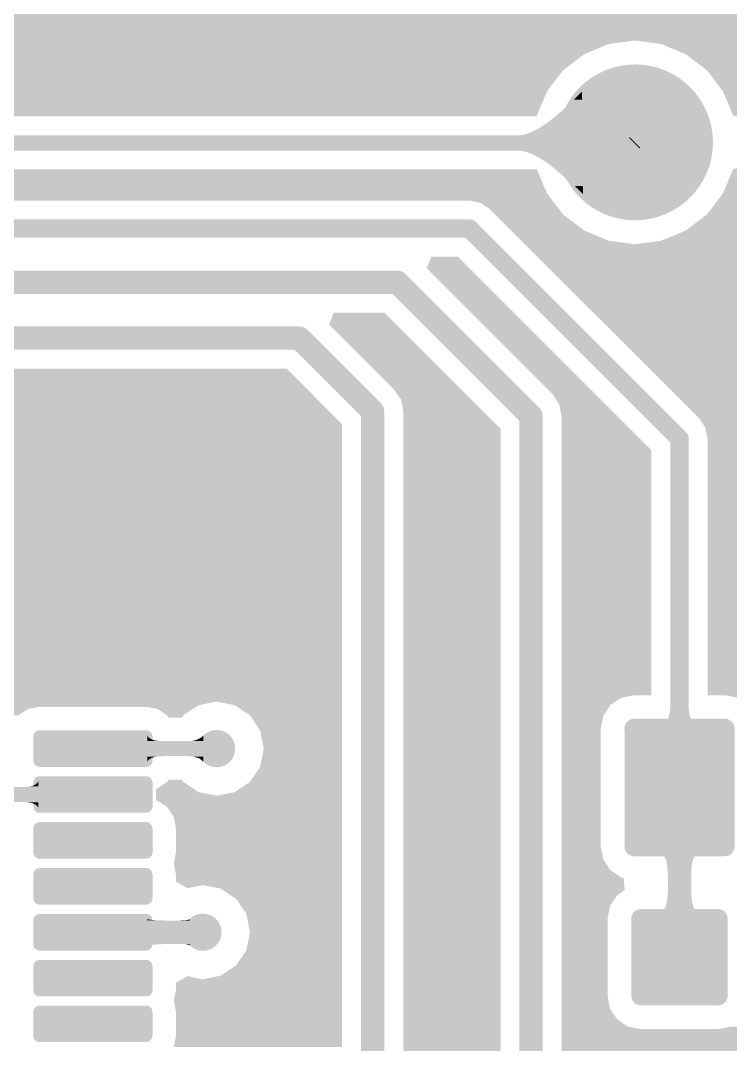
# Model space of a CAD drawing. Header units: millimetres. Extents: x -0.01 to 2.37, y -0.01 to 1.58.
# Drawn here: x 1.5133 to 1.818, y 0.7209 to 1.1603 of the extents above; entities that cross this region are included whole.
import ezdxf

# ---------------------------------------------------------------- set-up
doc = ezdxf.new("R2010")
doc.units = ezdxf.units.MM
doc.layers.get('0').update_dxf_attribs({"linetype": 'CONTINUOUS', "lineweight": 0})
for name, color, linetype, lineweight in [('PCB_KUR_GPT', 8, 'CONTINUOUS', 0), ('PCB_KUR_GTL', 30, 'CONTINUOUS', 0), ('PCB_KUR_GTP', 254, 'CONTINUOUS', 0), ('PCB_KUR_GTS', 254, 'CONTINUOUS', 0), ('PCB_KUR_TXT', 254, 'CONTINUOUS', 0)]:
    doc.layers.add(name, color=color, linetype=linetype, lineweight=lineweight)

# ---------------------------------------------------------------- blocks, each defined once
blk = doc.blocks.new('CUSTOM_4')
for points in [[(-0.0186, 0.01721), (-0.01813, 0.01797), (0.01852, 0.01721), (0.01823, 0.01797)], [(-0.01813, 0.01797), (-0.01797, 0.01823), (0.01823, 0.01797), (0.01782, 0.01823)], [(-0.01797, 0.01823), (-0.01697, 0.0186), (0.01782, 0.01823), (0.01721, 0.0186)], [(-0.01697, 0.0186), (-0.01685, 0.01865), (0.01721, 0.0186), (0.01685, 0.01865)], [(-0.01685, 0.01865), (-0.01685, 0.0187), (0.01685, 0.01865), (0.01685, 0.0187)], [(-0.0187, -0.01685), (-0.0187, 0.01685), (0.0187, -0.01685), (0.0187, 0.01685)], [(-0.01865, 0.01685), (-0.0186, 0.01721), (0.01865, 0.01685), (0.01852, 0.01721)], [(-0.01852, -0.01721), (-0.01865, -0.01685), (0.0186, -0.01721), (0.01865, -0.01685)], [(-0.01823, -0.01797), (-0.01852, -0.01721), (0.01813, -0.01797), (0.0186, -0.01721)], [(-0.01782, -0.01823), (-0.01823, -0.01797), (0.01797, -0.01823), (0.01813, -0.01797)], [(-0.01721, -0.0186), (-0.01782, -0.01823), (0.01697, -0.0186), (0.01797, -0.01823)], [(-0.01685, -0.01865), (-0.01721, -0.0186), (0.01685, -0.01865), (0.01697, -0.0186)], [(-0.01685, -0.0187), (-0.01685, -0.01865), (0.01685, -0.0187), (0.01685, -0.01865)]]:
    blk.add_solid(points)
blk = doc.blocks.new('CUSTOM_5')
for points in [[(-0.02152, 0.02613), (-0.02114, 0.02664), (0.02142, 0.02613), (0.02126, 0.02664)], [(-0.02114, 0.02664), (-0.02074, 0.02716), (0.02126, 0.02664), (0.02057, 0.02716)], [(-0.02074, 0.02716), (-0.0199, 0.02742), (0.02057, 0.02716), (0.02023, 0.02742)], [(-0.0199, 0.02742), (-0.0195, 0.02755), (0.02023, 0.02742), (0.0195, 0.02755)], [(-0.02165, 0.0254), (-0.02152, 0.02613), (0.02165, 0.0254), (0.02142, 0.02613)], [(-0.02165, -0.0254), (-0.02165, 0.0254), (0.02165, -0.0254), (0.02165, 0.0254)], [(-0.02142, -0.02613), (-0.02165, -0.0254), (0.02152, -0.02613), (0.02165, -0.0254)], [(-0.02126, -0.02664), (-0.02142, -0.02613), (0.02114, -0.02664), (0.02152, -0.02613)], [(-0.02057, -0.02716), (-0.02126, -0.02664), (0.02074, -0.02716), (0.02114, -0.02664)], [(-0.02023, -0.02742), (-0.02057, -0.02716), (0.0199, -0.02742), (0.02074, -0.02716)], [(-0.0195, -0.02755), (-0.02023, -0.02742), (0.0195, -0.02755), (0.0199, -0.02742)]]:
    blk.add_solid(points)
blk = doc.blocks.new('CUSTOM_64')
for points in [[(-0.0236, 0.0053), (-0.02357, 0.00549), (0.0236, 0.0053), (0.02348, 0.00549)], [(-0.0236, -0.0053), (-0.0236, 0.0053), (0.0236, -0.0053), (0.0236, 0.0053)], [(-0.02357, 0.00549), (-0.02311, 0.00585), (0.02348, 0.00549), (0.02323, 0.00585)], [(-0.02311, 0.00585), (-0.02305, 0.0059), (0.02323, 0.00585), (0.02305, 0.0059)], [(-0.02348, -0.00549), (-0.0236, -0.0053), (0.02357, -0.00549), (0.0236, -0.0053)], [(-0.02323, -0.00585), (-0.02348, -0.00549), (0.02311, -0.00585), (0.02357, -0.00549)], [(-0.02305, -0.0059), (-0.02323, -0.00585), (0.02305, -0.0059), (0.02311, -0.00585)]]:
    blk.add_solid(points)
blk = doc.blocks.new('ROUND_10')
h = blk.add_hatch(color=256)
edge = h.paths.add_edge_path(flags=0)
edge.add_arc((0, 0), 0.0315, 0, 360)
blk = doc.blocks.new('ROUND_16')
h = blk.add_hatch(color=256)
edge = h.paths.add_edge_path(flags=0)
edge.add_arc((0, 0), 0.008, 0, 360)
blk = doc.blocks.new('ROUND_7')
h = blk.add_hatch(color=256)
edge = h.paths.add_edge_path(flags=0)
edge.add_arc((0, 0), 0.00325, 0, 360)
blk = doc.blocks.new('ROUND_8')
h = blk.add_hatch(color=256)
edge = h.paths.add_edge_path(flags=0)
edge.add_arc((0, 0), 0.005, 0, 360)
blk = doc.blocks.new('ROUND_73')
h = blk.add_hatch(color=256)
edge = h.paths.add_edge_path(flags=0)
edge.add_arc((0, 0), 0.00395, 0, 360)
blk = doc.blocks.new('CUSTOM_21')
for points in [[(-0.02058, 0.01751), (-0.02013, 0.01854), (0.02049, 0.01751), (0.02023, 0.01854)], [(-0.02013, 0.01854), (-0.01988, 0.0191), (0.02023, 0.01854), (0.01976, 0.0191)], [(-0.01988, 0.0191), (-0.01896, 0.01987), (0.01976, 0.0191), (0.0191, 0.01987)], [(-0.01896, 0.01987), (-0.01854, 0.02022), (0.0191, 0.01987), (0.01831, 0.02022)], [(-0.01854, 0.02022), (-0.01711, 0.02057), (0.01831, 0.02022), (0.01751, 0.02057)], [(-0.01711, 0.02057), (-0.01685, 0.02064), (0.01751, 0.02057), (0.01685, 0.02064)], [(-0.01685, 0.02064), (-0.01685, 0.02065), (0.01685, 0.02064), (0.01685, 0.02065)], [(-0.02065, 0.01685), (-0.02058, 0.01751), (0.02065, 0.01685), (0.02049, 0.01751)], [(-0.02065, 0.0168), (-0.02065, 0.01685), (0.02065, 0.0168), (0.02065, 0.01685)], [(-0.02065, -0.0168), (-0.02065, 0.0168), (0.02065, -0.0168), (0.02065, 0.0168)], [(-0.02065, -0.01685), (-0.02065, -0.0168), (0.02065, -0.01685), (0.02065, -0.0168)], [(-0.02049, -0.01751), (-0.02065, -0.01685), (0.02058, -0.01751), (0.02065, -0.01685)], [(-0.02023, -0.01854), (-0.02049, -0.01751), (0.02013, -0.01854), (0.02058, -0.01751)], [(-0.01976, -0.0191), (-0.02023, -0.01854), (0.01988, -0.0191), (0.02013, -0.01854)], [(-0.0191, -0.01987), (-0.01976, -0.0191), (0.01896, -0.01987), (0.01988, -0.0191)], [(-0.01831, -0.02022), (-0.0191, -0.01987), (0.01854, -0.02022), (0.01896, -0.01987)], [(-0.01751, -0.02057), (-0.01831, -0.02022), (0.01711, -0.02057), (0.01854, -0.02022)], [(-0.01685, -0.02064), (-0.01751, -0.02057), (0.01685, -0.02064), (0.01711, -0.02057)], [(-0.01685, -0.02065), (-0.01685, -0.02064), (0.01685, -0.02065), (0.01685, -0.02064)]]:
    blk.add_solid(points)
blk = doc.blocks.new('CUSTOM_22')
for points in [[(-0.02365, 0.0254), (-0.02352, 0.02643), (0.02365, 0.0254), (0.02342, 0.02643)], [(-0.02352, 0.02643), (-0.02314, 0.02717), (0.02342, 0.02643), (0.02325, 0.02717)], [(-0.02314, 0.02717), (-0.0227, 0.02804), (0.02325, 0.02717), (0.02257, 0.02804)], [(-0.0227, 0.02804), (-0.02198, 0.0286), (0.02257, 0.02804), (0.02214, 0.0286)], [(-0.02198, 0.0286), (-0.02127, 0.02915), (0.02214, 0.0286), (0.02105, 0.02915)], [(-0.02127, 0.02915), (-0.02008, 0.02942), (0.02105, 0.02915), (0.02053, 0.02942)], [(-0.02008, 0.02942), (-0.0195, 0.02955), (0.02053, 0.02942), (0.0195, 0.02955)], [(-0.02364, 0.02508), (-0.02365, 0.0254), (0.02364, 0.02508), (0.02365, 0.0254)], [(-0.0236, 0.02476), (-0.02364, 0.02508), (0.0236, 0.02476), (0.02364, 0.02508)], [(-0.0236, -0.02476), (-0.0236, 0.02476), (0.0236, -0.02476), (0.0236, 0.02476)], [(-0.02365, -0.0254), (-0.02364, -0.02508), (0.02365, -0.0254), (0.02364, -0.02508)], [(-0.02342, -0.02643), (-0.02365, -0.0254), (0.02352, -0.02643), (0.02365, -0.0254)], [(-0.02364, -0.02508), (-0.0236, -0.02476), (0.02364, -0.02508), (0.0236, -0.02476)], [(-0.02325, -0.02717), (-0.02342, -0.02643), (0.02314, -0.02717), (0.02352, -0.02643)], [(-0.02257, -0.02804), (-0.02325, -0.02717), (0.0227, -0.02804), (0.02314, -0.02717)], [(-0.02214, -0.0286), (-0.02257, -0.02804), (0.02198, -0.0286), (0.0227, -0.02804)], [(-0.02105, -0.02915), (-0.02214, -0.0286), (0.02127, -0.02915), (0.02198, -0.0286)], [(-0.02053, -0.02942), (-0.02105, -0.02915), (0.02008, -0.02942), (0.02127, -0.02915)], [(-0.0195, -0.02955), (-0.02053, -0.02942), (0.0195, -0.02955), (0.02008, -0.02942)]]:
    blk.add_solid(points)
blk = doc.blocks.new('CUSTOM_79')
for points in [[(-0.0256, -0.0053), (-0.0256, 0.0053), (0.0256, -0.0053), (0.0256, 0.0053)], [(-0.02555, 0.0053), (-0.02532, 0.00636), (0.02555, 0.0053), (0.02525, 0.00636)], [(-0.02532, 0.00636), (-0.02506, 0.00666), (0.02525, 0.00636), (0.02516, 0.00666)], [(-0.02506, 0.00666), (-0.0244, 0.00743), (0.02516, 0.00666), (0.02429, 0.00743)], [(-0.0244, 0.00743), (-0.02386, 0.0076), (0.02429, 0.00743), (0.0241, 0.0076)], [(-0.02386, 0.0076), (-0.02305, 0.00785), (0.0241, 0.0076), (0.02305, 0.00785)], [(-0.02525, -0.00636), (-0.02555, -0.0053), (0.02532, -0.00636), (0.02555, -0.0053)], [(-0.02516, -0.00666), (-0.02525, -0.00636), (0.02506, -0.00666), (0.02532, -0.00636)], [(-0.02429, -0.00743), (-0.02516, -0.00666), (0.0244, -0.00743), (0.02506, -0.00666)], [(-0.0241, -0.0076), (-0.02429, -0.00743), (0.02386, -0.0076), (0.0244, -0.00743)], [(-0.02305, -0.00785), (-0.0241, -0.0076), (0.02305, -0.00785), (0.02386, -0.0076)]]:
    blk.add_solid(points)
blk = doc.blocks.new('ROUND_23')
h = blk.add_hatch(color=256)
edge = h.paths.add_edge_path(flags=0)
edge.add_arc((0, 0), 0.03345, 0, 360)
blk = doc.blocks.new('ROUND_12')
h = blk.add_hatch(color=256)
edge = h.paths.add_edge_path(flags=0)
edge.add_arc((0, 0), 0.0197, 0, 360)

msp = doc.modelspace()

# ---------------------------------------------------------------- linework, layer by layer
at = {"layer": 'PCB_KUR_GTL', "lineweight": 211}
for points, const_width in [([(1.3563, 1.1077), (1.7767, 1.1077)], 0.0065), ([(1.7767, 1.1077), (1.777, 1.108)], 0.0065), ([(1.4, 1.071), (1.706, 1.071)], 0.0079), ([(1.706, 1.071), (1.7961, 0.9809)], 0.0079), ([(1.42, 1.048), (1.675, 1.048)], 0.01), ([(1.675, 1.048), (1.7324, 0.9906)], 0.01), ([(1.442, 1.024), (1.633, 1.024)], 0.01), ([(1.633, 1.024), (1.6644, 0.9926)], 0.01), ([(1.6644, 0.4335), (1.6644, 0.9926)], 0.01), ([(1.7324, 0.5577), (1.7324, 0.9906)], 0.01), ([(1.7961, 0.8312), (1.7961, 0.9809)], 0.0079), ([(1.5444, 0.8479), (1.5975, 0.8479)], 0.0065), ([(1.7961, 0.7584), (1.7961, 0.8312)], 0.01), ([(1.3867, 0.8282), (1.5444, 0.8282)], 0.0065), ([(1.5444, 0.7691), (1.5916, 0.7691)], 0.01)]:
    msp.add_lwpolyline(points, dxfattribs=dict(at, const_width=const_width))
at = {"layer": 'PCB_KUR_GTL'}
for points in [[(1.2773, 1.1517), (1.2773, 1.1708), (2.326, 1.1517), (2.326, 1.1708)], [(1.2773, 1.1502), (1.2773, 1.1517), (1.7657, 1.1502), (1.777, 1.1517)], [(1.7883, 1.1502), (1.777, 1.1517), (2.326, 1.1502), (2.326, 1.1517)], [(1.2773, 1.1458), (1.2773, 1.1502), (1.7552, 1.1458), (1.7657, 1.1502)], [(1.7988, 1.1458), (1.7883, 1.1502), (2.326, 1.1458), (2.326, 1.1502)], [(1.2773, 1.1389), (1.2773, 1.1458), (1.7461, 1.1389), (1.7552, 1.1458)], [(1.8079, 1.1389), (1.7988, 1.1458), (2.326, 1.1389), (2.326, 1.1458)], [(1.2773, 1.1348), (1.2773, 1.1389), (1.74299, 1.1348), (1.7461, 1.1389)], [(1.8148, 1.1298), (1.8079, 1.1389), (2.326, 1.1298), (2.326, 1.1389)], [(1.3736, 1.1336), (1.3675, 1.1348), (1.74208, 1.1336), (1.74299, 1.1348)], [(1.3787, 1.1302), (1.3736, 1.1336), (1.7395, 1.1302), (1.74208, 1.1336)], [(1.37896, 1.1298), (1.3787, 1.1302), (1.7392, 1.1298), (1.7395, 1.1302)], [(1.3821, 1.125), (1.37896, 1.1298), (1.73719, 1.125), (1.7392, 1.1298)], [(1.7508, 1.1263), (1.7543, 1.1299), (1.75433, 1.1263), (1.7543, 1.1299)], [(1.8192, 1.1193), (1.8148, 1.1298), (2.326, 1.1193), (2.326, 1.1298)], [(1.38326, 1.1193), (1.3821, 1.125), (1.7348, 1.1193), (1.73719, 1.125)], [(1.7474, 1.1231), (1.7508, 1.1263), (1.75436, 1.1231), (1.75433, 1.1263)], [(1.7412, 1.1178), (1.7474, 1.1231), (1.75441, 1.1178), (1.75436, 1.1231)], [(1.3833, 1.1191), (1.38326, 1.1193), (1.7348, 1.1191), (1.7348, 1.1193)], [(1.7383, 1.1157), (1.7412, 1.1178), (1.75443, 1.1157), (1.75441, 1.1178)], [(1.7287, 1.1112), (1.7309, 1.1117), (1.75447, 1.1112), (1.75446, 1.1117)], [(1.7309, 1.1117), (1.7332, 1.1127), (1.75446, 1.1117), (1.75446, 1.1127)], [(1.7332, 1.1127), (1.7357, 1.114), (1.75446, 1.1127), (1.75444, 1.114)], [(1.7357, 1.114), (1.7383, 1.1157), (1.75444, 1.114), (1.75443, 1.1157)], [(1.7267, 1.111), (1.7287, 1.1112), (1.75447, 1.111), (1.75447, 1.1112)], [(1.7268, 1.1045), (1.7267, 1.111), (1.75453, 1.1045), (1.75447, 1.111)], [(1.7287, 1.1043), (1.7268, 1.1045), (1.75453, 1.1043), (1.75453, 1.1045)], [(1.7309, 1.1037), (1.7287, 1.1043), (1.75454, 1.1037), (1.75453, 1.1043)], [(1.7332, 1.1028), (1.7309, 1.1037), (1.75455, 1.1028), (1.75454, 1.1037)], [(1.7357, 1.1015), (1.7332, 1.1028), (1.75456, 1.1015), (1.75455, 1.1028)], [(1.7384, 1.0998), (1.7357, 1.1015), (1.75457, 1.0998), (1.75456, 1.1015)], [(1.7413, 1.0977), (1.7384, 1.0998), (1.75459, 1.0977), (1.75457, 1.0998)], [(1.3821, 1.0905), (1.3833, 1.0964), (1.73739, 1.0905), (1.7349, 1.0964)], [(1.7511, 1.0893), (1.7413, 1.0977), (1.75467, 1.0893), (1.75459, 1.0977)], [(1.8148, 1.0862), (1.8192, 1.0967), (2.326, 1.0862), (2.326, 1.0967)], [(1.37929, 1.0862), (1.3821, 1.0905), (1.7392, 1.0862), (1.73739, 1.0905)], [(1.37525, 1.083), (1.3787, 1.0853), (1.74163, 1.083), (1.73988, 1.0853)], [(1.3787, 1.0853), (1.37929, 1.0862), (1.73988, 1.0853), (1.7392, 1.0862)], [(1.7547, 1.0858), (1.7511, 1.0893), (1.7547, 1.0858), (1.75467, 1.0893)], [(1.8079, 1.0771), (1.8148, 1.0862), (2.326, 1.0771), (2.326, 1.0862)], [(1.7106, 1.0821), (1.706, 1.083), (1.74231, 1.0821), (1.74163, 1.083)], [(1.7145, 1.0795), (1.7106, 1.0821), (1.74428, 1.0795), (1.74231, 1.0821)], [(1.7169, 1.0771), (1.7145, 1.0795), (1.7461, 1.0771), (1.74428, 1.0795)], [(1.72381, 1.0702), (1.7169, 1.0771), (1.7552, 1.0702), (1.7461, 1.0771)], [(1.7988, 1.0702), (1.8079, 1.0771), (2.326, 1.0702), (2.326, 1.0771)], [(1.72822, 1.0658), (1.72381, 1.0702), (1.7657, 1.0658), (1.7552, 1.0702)], [(1.7883, 1.0658), (1.7988, 1.0702), (2.326, 1.0658), (2.326, 1.0702)], [(1.72972, 1.0643), (1.72822, 1.0658), (1.777, 1.0643), (1.7657, 1.0658)], [(1.8046, 0.9895), (1.72972, 1.0643), (2.326, 0.9895), (2.326, 1.0643)], [(1.777, 1.0643), (1.7883, 1.0658), (2.326, 1.0643), (2.326, 1.0658)], [(1.6876, 1.054), (1.6897, 1.059), (1.706, 1.054), (1.701, 1.059)], [(1.7417, 0.9999), (1.6876, 1.054), (1.7601, 0.9999), (1.706, 1.054)], [(1.6457, 1.0299), (1.6478, 1.0349), (1.6746, 1.0299), (1.6696, 1.0349)], [(1.6737, 1.0018), (1.6457, 1.0299), (1.7027, 1.0018), (1.6746, 1.0299)], [(1.4626, 1.0059), (1.4631, 1.0109), (1.63258, 1.0059), (1.6276, 1.0109)], [(1.4631, 1.0109), (1.4631, 1.0109), (1.6276, 1.0109), (1.4631, 1.0109)], [(1.4687, 1.0047), (1.4626, 1.0059), (1.63377, 1.0047), (1.63258, 1.0059)], [(1.4753, 1.0003), (1.4687, 1.0047), (1.63816, 1.0003), (1.63377, 1.0047)], [(1.6766, 0.9976), (1.6737, 1.0018), (1.7069, 0.9976), (1.7027, 1.0018)], [(1.4797, 0.9937), (1.4753, 1.0003), (1.64473, 0.9937), (1.63816, 1.0003)], [(1.6776, 0.9926), (1.6766, 0.9976), (1.7119, 0.9926), (1.7069, 0.9976)], [(1.7445, 0.9956), (1.7417, 0.9999), (1.7644, 0.9956), (1.7601, 0.9999)], [(1.48099, 0.9871), (1.4797, 0.9937), (1.6513, 0.9871), (1.64473, 0.9937)], [(1.7455, 0.9906), (1.7445, 0.9956), (1.7694, 0.9906), (1.7644, 0.9956)], [(1.6776, 0.9852), (1.6776, 0.9926), (1.7193, 0.9852), (1.7119, 0.9926)], [(1.7455, 0.976), (1.7455, 0.9906), (1.784, 0.976), (1.7694, 0.9906)], [(1.8072, 0.9856), (1.8046, 0.9895), (2.326, 0.9856), (2.326, 0.9895)], [(1.4797, 0.9783), (1.4812, 0.986), (1.6513, 0.9783), (1.6513, 0.986)], [(1.4812, 0.986), (1.48099, 0.9871), (1.6513, 0.986), (1.6513, 0.9871)], [(1.6776, 0.5927), (1.6776, 0.9852), (1.7193, 0.5927), (1.7193, 0.9852)], [(1.8081, 0.9809), (1.8072, 0.9856), (2.326, 0.9809), (2.326, 0.9856)], [(1.8081, 0.8708), (1.8081, 0.9809), (2.326, 0.8708), (2.326, 0.9809)], [(1.4757, 0.9724), (1.4797, 0.9783), (1.6513, 0.9724), (1.6513, 0.9783)], [(1.7455, 0.8708), (1.7455, 0.976), (1.784, 0.8708), (1.784, 0.976)], [(1.4766, 0.9699), (1.4757, 0.9724), (1.6513, 0.9699), (1.6513, 0.9724)], [(1.47767, 0.9685), (1.4766, 0.9699), (1.6513, 0.9685), (1.6513, 0.9699)], [(1.4895, 0.9669), (1.4818, 0.9685), (1.6513, 0.9669), (1.6513, 0.9685)], [(1.496, 0.9626), (1.4895, 0.9669), (1.6513, 0.9626), (1.6513, 0.9669)], [(1.5004, 0.956), (1.496, 0.9626), (1.6513, 0.956), (1.6513, 0.9626)], [(1.502, 0.9483), (1.5004, 0.956), (1.6513, 0.9483), (1.6513, 0.956)], [(1.5004, 0.9405), (1.502, 0.9483), (1.6513, 0.9405), (1.6513, 0.9483)], [(1.4986, 0.9378), (1.5004, 0.9405), (1.6513, 0.9378), (1.6513, 0.9405)], [(1.4993, 0.9339), (1.4986, 0.9378), (1.6513, 0.9339), (1.6513, 0.9378)], [(1.4993, 0.8878), (1.4993, 0.9339), (1.6513, 0.8878), (1.6513, 0.9339)], [(1.4984, 0.883), (1.4993, 0.8878), (1.6513, 0.883), (1.6513, 0.8878)], [(1.4915, 0.8762), (1.4956, 0.8789), (1.6513, 0.8762), (1.6513, 0.8789)], [(1.4956, 0.8789), (1.4984, 0.883), (1.6513, 0.8789), (1.6513, 0.883)], [(1.245, 0.8681), (1.245, 0.8752), (1.6513, 0.8681), (1.6513, 0.8752)], [(1.4867, 0.8752), (1.4915, 0.8762), (1.6513, 0.8752), (1.6513, 0.8762)], [(1.7455, 0.8697), (1.7455, 0.8708), (1.7711, 0.8697), (1.7766, 0.8708)], [(1.7455, 0.8708), (1.7455, 0.8708), (1.7766, 0.8708), (1.784, 0.8708)], [(1.821, 0.8697), (1.8155, 0.8708), (1.84, 0.8697), (1.8455, 0.8708)], [(1.245, 0.8665), (1.245, 0.8681), (1.5898, 0.8665), (1.5975, 0.8681)], [(1.245, 0.8658), (1.245, 0.8665), (1.58873, 0.8658), (1.5898, 0.8665)], [(1.245, 0.8649), (1.245, 0.8658), (1.5165, 0.8649), (1.5213, 0.8658)], [(1.245, 0.8658), (1.245, 0.8658), (1.5213, 0.8658), (1.5674, 0.8658)], [(1.5722, 0.8649), (1.5674, 0.8658), (1.58734, 0.8649), (1.58873, 0.8658)], [(1.6052, 0.8665), (1.5975, 0.8681), (1.6513, 0.8665), (1.6513, 0.8681)], [(1.6118, 0.8622), (1.6052, 0.8665), (1.6513, 0.8622), (1.6513, 0.8665)], [(1.7455, 0.8667), (1.7455, 0.8697), (1.7665, 0.8667), (1.7711, 0.8697)], [(1.7455, 0.862), (1.7455, 0.8667), (1.7634, 0.862), (1.7665, 0.8667)], [(1.7921, 0.8652), (1.7921, 0.8667), (1.8, 0.8652), (1.8, 0.8667)], [(1.245, 0.8621), (1.245, 0.8649), (1.5124, 0.8621), (1.5165, 0.8649)], [(1.57615, 0.8622), (1.5722, 0.8649), (1.5832, 0.8622), (1.58734, 0.8649)], [(1.5763, 0.8621), (1.57615, 0.8622), (1.58314, 0.8621), (1.5832, 0.8622)], [(1.577, 0.8612), (1.5763, 0.8621), (1.5826, 0.8612), (1.58314, 0.8621)], [(1.6162, 0.8556), (1.6118, 0.8622), (1.6513, 0.8556), (1.6513, 0.8622)], [(1.7455, 0.8566), (1.7455, 0.862), (1.7623, 0.8566), (1.7634, 0.862)], [(1.7911, 0.8607), (1.7915, 0.8616), (1.801, 0.8607), (1.8006, 0.8616)], [(1.7915, 0.8616), (1.7918, 0.8626), (1.8006, 0.8616), (1.8003, 0.8626)], [(1.7918, 0.8626), (1.792, 0.8638), (1.8003, 0.8626), (1.8002, 0.8638)], [(1.792, 0.8638), (1.7921, 0.8652), (1.8002, 0.8638), (1.8, 0.8652)], [(1.78825, 0.8587), (1.7889, 0.8588), (1.80385, 0.8587), (1.8032, 0.8588)], [(1.7889, 0.8588), (1.7896, 0.859), (1.8032, 0.8588), (1.8025, 0.859)], [(1.7896, 0.859), (1.7902, 0.8594), (1.8025, 0.859), (1.8019, 0.8594)], [(1.7902, 0.8594), (1.7907, 0.86), (1.8019, 0.8594), (1.8014, 0.86)], [(1.7907, 0.86), (1.7911, 0.8607), (1.8014, 0.86), (1.801, 0.8607)], [(1.5678, 0.8531), (1.5678, 0.8535), (1.568, 0.8531), (1.5678, 0.8535)], [(1.5678, 0.8527), (1.5678, 0.8531), (1.5683, 0.8527), (1.568, 0.8531)], [(1.5678, 0.8523), (1.5678, 0.8527), (1.5688, 0.8523), (1.5683, 0.8527)], [(1.5903, 0.8523), (1.5908, 0.8526), (1.5918, 0.8523), (1.5918, 0.8526)], [(1.5908, 0.8526), (1.5913, 0.853), (1.5918, 0.8526), (1.5918, 0.853)], [(1.5913, 0.853), (1.5918, 0.8535), (1.5918, 0.853), (1.5918, 0.8535)], [(1.6177, 0.8479), (1.6162, 0.8556), (1.6513, 0.8479), (1.6513, 0.8556)], [(1.7455, 0.8058), (1.7455, 0.8566), (1.7623, 0.8058), (1.7623, 0.8566)], [(1.5678, 0.852), (1.5678, 0.8523), (1.5693, 0.852), (1.5688, 0.8523)], [(1.5678, 0.8517), (1.5678, 0.852), (1.5699, 0.8517), (1.5693, 0.852)], [(1.5678, 0.8515), (1.5678, 0.8517), (1.5706, 0.8515), (1.5699, 0.8517)], [(1.5678, 0.8513), (1.5678, 0.8515), (1.5714, 0.8513), (1.5706, 0.8515)], [(1.5678, 0.8512), (1.5678, 0.8513), (1.5723, 0.8512), (1.5714, 0.8513)], [(1.5678, 0.8511), (1.5678, 0.8512), (1.5733, 0.8511), (1.5723, 0.8512)], [(1.5678, 0.8446), (1.5678, 0.8511), (1.5744, 0.8446), (1.5744, 0.8511)], [(1.5678, 0.8511), (1.5678, 0.8511), (1.5744, 0.8511), (1.5733, 0.8511)], [(1.5854, 0.8446), (1.5854, 0.8511), (1.5918, 0.8446), (1.5918, 0.8511)], [(1.5862, 0.8511), (1.587, 0.8512), (1.5918, 0.8511), (1.5918, 0.8512)], [(1.587, 0.8512), (1.5877, 0.8513), (1.5918, 0.8512), (1.5918, 0.8513)], [(1.5877, 0.8513), (1.5884, 0.8515), (1.5918, 0.8513), (1.5918, 0.8515)], [(1.5884, 0.8515), (1.5891, 0.8517), (1.5918, 0.8515), (1.5918, 0.8517)], [(1.5891, 0.8517), (1.5897, 0.852), (1.5918, 0.8517), (1.5918, 0.852)], [(1.5897, 0.852), (1.5903, 0.8523), (1.5918, 0.852), (1.5918, 0.8523)], [(1.5678, 0.8444), (1.5678, 0.8446), (1.5714, 0.8444), (1.5733, 0.8446)], [(1.5678, 0.8442), (1.5678, 0.8444), (1.5706, 0.8442), (1.5714, 0.8444)], [(1.5678, 0.844), (1.5678, 0.8442), (1.5699, 0.844), (1.5706, 0.8442)], [(1.5678, 0.8438), (1.5678, 0.844), (1.5693, 0.8438), (1.5699, 0.844)], [(1.5678, 0.8434), (1.5678, 0.8438), (1.5688, 0.8434), (1.5693, 0.8438)], [(1.587, 0.8445), (1.5862, 0.8446), (1.5918, 0.8445), (1.5918, 0.8446)], [(1.5877, 0.8444), (1.587, 0.8445), (1.5918, 0.8444), (1.5918, 0.8445)], [(1.5884, 0.8442), (1.5877, 0.8444), (1.5918, 0.8442), (1.5918, 0.8444)], [(1.5891, 0.844), (1.5884, 0.8442), (1.5918, 0.844), (1.5918, 0.8442)], [(1.5897, 0.8438), (1.5891, 0.844), (1.5918, 0.8438), (1.5918, 0.844)], [(1.5903, 0.8435), (1.5897, 0.8438), (1.5918, 0.8435), (1.5918, 0.8438)], [(1.6162, 0.8401), (1.6177, 0.8479), (1.6513, 0.8401), (1.6513, 0.8479)], [(1.5678, 0.8431), (1.5678, 0.8434), (1.5683, 0.8431), (1.5688, 0.8434)], [(1.5678, 0.8427), (1.5678, 0.8431), (1.568, 0.8427), (1.5683, 0.8431)], [(1.5678, 0.8422), (1.5678, 0.8427), (1.5678, 0.8422), (1.568, 0.8427)], [(1.5908, 0.8431), (1.5903, 0.8435), (1.5918, 0.8431), (1.5918, 0.8435)], [(1.5913, 0.8427), (1.5908, 0.8431), (1.5918, 0.8427), (1.5918, 0.8431)], [(1.5918, 0.8423), (1.5913, 0.8427), (1.5918, 0.8423), (1.5918, 0.8427)], [(1.6118, 0.8336), (1.6162, 0.8401), (1.6513, 0.8336), (1.6513, 0.8401)], [(1.5143, 0.8314), (1.5154, 0.8315), (1.521, 0.8314), (1.521, 0.8315)], [(1.5143, 0.8249), (1.5143, 0.8314), (1.521, 0.8249), (1.521, 0.8314)], [(1.5154, 0.8315), (1.5173, 0.8317), (1.521, 0.8315), (1.521, 0.8317)], [(1.5173, 0.8317), (1.5181, 0.8318), (1.521, 0.8317), (1.521, 0.8318)], [(1.5181, 0.8318), (1.5188, 0.832), (1.521, 0.8318), (1.521, 0.832)], [(1.5188, 0.832), (1.5194, 0.8323), (1.521, 0.832), (1.521, 0.8323)], [(1.5194, 0.8323), (1.52, 0.8326), (1.521, 0.8323), (1.521, 0.8326)], [(1.52, 0.8326), (1.5204, 0.833), (1.521, 0.8326), (1.521, 0.833)], [(1.5204, 0.833), (1.5207, 0.8334), (1.521, 0.833), (1.521, 0.8334)], [(1.5207, 0.8334), (1.521, 0.8339), (1.521, 0.8334), (1.521, 0.8339)], [(1.5715, 0.8307), (1.5722, 0.8309), (1.58755, 0.8307), (1.58725, 0.8309)], [(1.5715, 0.8292), (1.5715, 0.8307), (1.5898, 0.8292), (1.58755, 0.8307)], [(1.5722, 0.8309), (1.5763, 0.8336), (1.58725, 0.8309), (1.5832, 0.8336)], [(1.5763, 0.8336), (1.577, 0.8345), (1.5832, 0.8336), (1.5826, 0.8345)], [(1.6052, 0.8292), (1.6118, 0.8336), (1.6513, 0.8292), (1.6513, 0.8336)], [(1.5715, 0.8277), (1.5715, 0.8292), (1.5975, 0.8277), (1.5898, 0.8292)], [(1.5715, 0.8256), (1.5715, 0.8277), (1.6513, 0.8256), (1.6513, 0.8277)], [(1.5975, 0.8277), (1.6052, 0.8292), (1.6513, 0.8277), (1.6513, 0.8292)], [(1.5164, 0.8248), (1.5154, 0.8249), (1.521, 0.8248), (1.521, 0.8249)], [(1.5173, 0.8247), (1.5164, 0.8248), (1.521, 0.8247), (1.521, 0.8248)], [(1.5181, 0.8246), (1.5173, 0.8247), (1.521, 0.8246), (1.521, 0.8247)], [(1.5188, 0.8243), (1.5181, 0.8246), (1.521, 0.8243), (1.521, 0.8246)], [(1.5194, 0.8241), (1.5188, 0.8243), (1.521, 0.8241), (1.521, 0.8243)], [(1.52, 0.8238), (1.5194, 0.8241), (1.521, 0.8238), (1.521, 0.8241)], [(1.5204, 0.8234), (1.52, 0.8238), (1.521, 0.8234), (1.521, 0.8238)], [(1.5207, 0.823), (1.5204, 0.8234), (1.521, 0.823), (1.521, 0.8234)], [(1.521, 0.8225), (1.5207, 0.823), (1.521, 0.8225), (1.521, 0.823)], [(1.5722, 0.8255), (1.5715, 0.8256), (1.6513, 0.8255), (1.6513, 0.8256)], [(1.5763, 0.8228), (1.5722, 0.8255), (1.6513, 0.8228), (1.6513, 0.8255)], [(1.5791, 0.8187), (1.5763, 0.8228), (1.6513, 0.8187), (1.6513, 0.8228)], [(1.58, 0.8138), (1.5791, 0.8187), (1.6513, 0.8138), (1.6513, 0.8187)], [(1.58, 0.8032), (1.58, 0.8138), (1.6513, 0.8032), (1.6513, 0.8138)], [(1.7455, 0.8003), (1.7455, 0.8058), (1.7634, 0.8003), (1.7623, 0.8058)], [(1.5791, 0.7987), (1.58, 0.8032), (1.6513, 0.7987), (1.6513, 0.8032)], [(1.7455, 0.7957), (1.7455, 0.8003), (1.7665, 0.7957), (1.7634, 0.8003)], [(1.787, 0.8036), (1.78617, 0.80369), (1.8051, 0.8036), (1.80602, 0.80369)], [(1.78617, 0.80369), (1.78617, 0.80369), (1.80602, 0.80369), (1.78617, 0.80369)], [(1.7879, 0.8033), (1.787, 0.8036), (1.8043, 0.8033), (1.8051, 0.8036)], [(1.7886, 0.8028), (1.7879, 0.8033), (1.8035, 0.8028), (1.8043, 0.8033)], [(1.7893, 0.8021), (1.7886, 0.8028), (1.8029, 0.8021), (1.8035, 0.8028)], [(1.7898, 0.8012), (1.7893, 0.8021), (1.8023, 0.8012), (1.8029, 0.8021)], [(1.7903, 0.8001), (1.7898, 0.8012), (1.8019, 0.8001), (1.8023, 0.8012)], [(1.7906, 0.7987), (1.7903, 0.8001), (1.8015, 0.7987), (1.8019, 0.8001)], [(1.58, 0.7941), (1.5791, 0.7987), (1.6513, 0.7941), (1.6513, 0.7987)], [(1.7455, 0.7926), (1.7455, 0.7957), (1.7711, 0.7926), (1.7665, 0.7957)], [(1.7909, 0.7972), (1.7906, 0.7987), (1.8013, 0.7972), (1.8015, 0.7987)], [(1.791, 0.7955), (1.7909, 0.7972), (1.8011, 0.7955), (1.8013, 0.7972)], [(1.7911, 0.7936), (1.791, 0.7955), (1.8011, 0.7936), (1.8011, 0.7955)], [(1.58, 0.7908), (1.58, 0.7941), (1.6513, 0.7908), (1.6513, 0.7941)], [(1.7455, 0.7924), (1.7455, 0.7926), (1.7721, 0.7924), (1.7711, 0.7926)], [(1.7455, 0.7872), (1.7455, 0.7924), (1.7726, 0.7872), (1.7721, 0.7924)], [(1.58268, 0.7893), (1.58, 0.7908), (1.6513, 0.7893), (1.6513, 0.7908)], [(1.585, 0.788), (1.58268, 0.7893), (1.585, 0.788), (1.5916, 0.7893)], [(1.5993, 0.7878), (1.5916, 0.7893), (1.6513, 0.7878), (1.6513, 0.7893)], [(1.6059, 0.7834), (1.5993, 0.7878), (1.6513, 0.7834), (1.6513, 0.7878)], [(1.7455, 0.785), (1.7455, 0.7872), (1.7694, 0.785), (1.7726, 0.7872)], [(1.791, 0.7852), (1.7911, 0.7871), (1.8011, 0.7852), (1.8011, 0.7871)], [(1.6103, 0.7769), (1.6059, 0.7834), (1.6513, 0.7769), (1.6513, 0.7834)], [(1.7455, 0.7805), (1.7455, 0.785), (1.7663, 0.7805), (1.7694, 0.785)], [(1.7906, 0.7819), (1.7909, 0.7834), (1.8015, 0.7819), (1.8013, 0.7834)], [(1.7909, 0.7834), (1.791, 0.7852), (1.8013, 0.7834), (1.8011, 0.7852)], [(1.7455, 0.7752), (1.7455, 0.7805), (1.7653, 0.7752), (1.7663, 0.7805)], [(1.7879, 0.7774), (1.7886, 0.7779), (1.8043, 0.7774), (1.8035, 0.7779)], [(1.7886, 0.7779), (1.7893, 0.7786), (1.8035, 0.7779), (1.8029, 0.7786)], [(1.7893, 0.7786), (1.7898, 0.7795), (1.8029, 0.7786), (1.8023, 0.7795)], [(1.7898, 0.7795), (1.7903, 0.7806), (1.8023, 0.7795), (1.8019, 0.7806)], [(1.7903, 0.7806), (1.7906, 0.7819), (1.8019, 0.7806), (1.8015, 0.7819)], [(1.5678, 0.7747), (1.5678, 0.7748), (1.5679, 0.7747), (1.5678, 0.7748)], [(1.5678, 0.7746), (1.5678, 0.7747), (1.5683, 0.7746), (1.5679, 0.7747)], [(1.5678, 0.7745), (1.5678, 0.7746), (1.5688, 0.7745), (1.5683, 0.7746)], [(1.5678, 0.7744), (1.5678, 0.7745), (1.5695, 0.7744), (1.5688, 0.7745)], [(1.5678, 0.7742), (1.5678, 0.7744), (1.5715, 0.7742), (1.5695, 0.7744)], [(1.5678, 0.7741), (1.5678, 0.7742), (1.5779, 0.7741), (1.5715, 0.7742)], [(1.5678, 0.7641), (1.5678, 0.7741), (1.5779, 0.7641), (1.5779, 0.7741)], [(1.5806, 0.7641), (1.5806, 0.7741), (1.5859, 0.7641), (1.5859, 0.7741)], [(1.5815, 0.7741), (1.5848, 0.7743), (1.5859, 0.7741), (1.5859, 0.7743)], [(1.5848, 0.7743), (1.5852, 0.7744), (1.5859, 0.7743), (1.5859, 0.7744)], [(1.5852, 0.7744), (1.5855, 0.7745), (1.5859, 0.7744), (1.5859, 0.7745)], [(1.5855, 0.7745), (1.5857, 0.7746), (1.5859, 0.7745), (1.5859, 0.7746)], [(1.5857, 0.7746), (1.5859, 0.7747), (1.5859, 0.7746), (1.5859, 0.7747)], [(1.6118, 0.7691), (1.6103, 0.7769), (1.6513, 0.7691), (1.6513, 0.7769)], [(1.7455, 0.7415), (1.7455, 0.7752), (1.7653, 0.7415), (1.7653, 0.7752)], [(1.78617, 0.777), (1.787, 0.7771), (1.80602, 0.777), (1.8051, 0.7771)], [(1.787, 0.7771), (1.7879, 0.7774), (1.8051, 0.7771), (1.8043, 0.7774)], [(1.6103, 0.7614), (1.6118, 0.7691), (1.6513, 0.7614), (1.6513, 0.7691)], [(1.5678, 0.7636), (1.5678, 0.7641), (1.5679, 0.7636), (1.576, 0.7641)], [(1.5678, 0.7635), (1.5678, 0.7636), (1.5678, 0.7635), (1.5679, 0.7636)], [(1.5843, 0.764), (1.583, 0.7641), (1.5859, 0.764), (1.5859, 0.7641)], [(1.5848, 0.7639), (1.5843, 0.764), (1.5859, 0.7639), (1.5859, 0.764)], [(1.5852, 0.7638), (1.5848, 0.7639), (1.5859, 0.7638), (1.5859, 0.7639)], [(1.5857, 0.7636), (1.5855, 0.7638), (1.5859, 0.7636), (1.5859, 0.7638)], [(1.5859, 0.7635), (1.5857, 0.7636), (1.5859, 0.7635), (1.5859, 0.7636)], [(1.6059, 0.7549), (1.6103, 0.7614), (1.6513, 0.7549), (1.6513, 0.7614)], [(1.5993, 0.7505), (1.6059, 0.7549), (1.6513, 0.7505), (1.6513, 0.7549)], [(1.58, 0.7475), (1.58259, 0.7489), (1.6513, 0.7475), (1.6513, 0.7489)], [(1.58, 0.7441), (1.58, 0.7475), (1.6513, 0.7441), (1.6513, 0.7475)], [(1.58259, 0.7489), (1.585, 0.7502), (1.5916, 0.7489), (1.585, 0.7502)], [(1.5916, 0.7489), (1.5993, 0.7505), (1.6513, 0.7489), (1.6513, 0.7505)], [(1.5791, 0.7396), (1.58, 0.7441), (1.6513, 0.7396), (1.6513, 0.7441)], [(1.58, 0.7351), (1.5791, 0.7396), (1.6513, 0.7351), (1.6513, 0.7396)], [(1.7455, 0.7362), (1.7455, 0.7415), (1.7663, 0.7362), (1.7653, 0.7415)], [(1.58, 0.7244), (1.58, 0.7351), (1.6513, 0.7244), (1.6513, 0.7351)], [(1.7455, 0.7317), (1.7455, 0.7362), (1.7694, 0.7317), (1.7663, 0.7362)], [(1.7455, 0.7286), (1.7455, 0.7317), (1.7739, 0.7286), (1.7694, 0.7317)], [(1.7455, 0.7276), (1.7455, 0.7286), (1.7792, 0.7276), (1.7739, 0.7286)], [(1.7455, 0.5948), (1.7455, 0.7276), (2.326, 0.5948), (2.326, 0.7276)], [(1.8129, 0.7276), (1.8182, 0.7286), (2.326, 0.7276), (2.326, 0.7286)], [(1.5791, 0.7199), (1.58, 0.7244), (1.6513, 0.7199), (1.6513, 0.7244)]]:
    msp.add_solid(points, dxfattribs=at)

# ---------------------------------------------------------------- block references
at = {"layer": 'PCB_KUR_GPT'}
for name, p in [('ROUND_10', (1.777, 1.108)), ('CUSTOM_5', (1.7961, 0.8312)), ('CUSTOM_64', (1.5444, 0.8479)), ('CUSTOM_64', (1.5444, 0.8282)), ('CUSTOM_64', (1.5444, 0.8085)), ('CUSTOM_64', (1.5444, 0.7888)), ('CUSTOM_64', (1.5444, 0.7691)), ('CUSTOM_4', (1.7961, 0.7584)), ('CUSTOM_64', (1.5444, 0.7494)), ('CUSTOM_64', (1.5444, 0.7298))]:
    msp.add_blockref(name, p, dxfattribs=at)
at = {"layer": 'PCB_KUR_GTL'}
for name, p in [('ROUND_10', (1.777, 1.108)), ('ROUND_7', (1.7767, 1.1077)), ('ROUND_7', (1.777, 1.108)), ('ROUND_73', (1.706, 1.071)), ('ROUND_73', (1.706, 1.071)), ('ROUND_8', (1.675, 1.048)), ('ROUND_8', (1.675, 1.048)), ('ROUND_8', (1.633, 1.024)), ('ROUND_8', (1.6644, 0.9926)), ('ROUND_8', (1.6644, 0.9926)), ('ROUND_8', (1.7324, 0.9906)), ('ROUND_8', (1.7324, 0.9906)), ('ROUND_73', (1.7961, 0.9809)), ('ROUND_73', (1.7961, 0.9809)), ('CUSTOM_5', (1.7961, 0.8312)), ('CUSTOM_64', (1.5444, 0.8479)), ('ROUND_16', (1.5975, 0.8479)), ('ROUND_7', (1.5444, 0.8479)), ('ROUND_7', (1.5975, 0.8479)), ('ROUND_8', (1.7961, 0.8312)), ('ROUND_73', (1.7961, 0.8312)), ('CUSTOM_64', (1.5444, 0.8282)), ('ROUND_7', (1.5444, 0.8282)), ('CUSTOM_64', (1.5444, 0.8085)), ('CUSTOM_64', (1.5444, 0.7888)), ('CUSTOM_64', (1.5444, 0.7691)), ('ROUND_8', (1.5444, 0.7691)), ('ROUND_16', (1.5916, 0.7691)), ('ROUND_8', (1.5916, 0.7691)), ('CUSTOM_4', (1.7961, 0.7584)), ('ROUND_8', (1.7961, 0.7584)), ('CUSTOM_64', (1.5444, 0.7494)), ('CUSTOM_64', (1.5444, 0.7298))]:
    msp.add_blockref(name, p, dxfattribs=at)
at = {"layer": 'PCB_KUR_GTP'}
for name, p in [('CUSTOM_5', (1.7961, 0.8312)), ('CUSTOM_64', (1.5444, 0.8479)), ('CUSTOM_64', (1.5444, 0.8282)), ('CUSTOM_64', (1.5444, 0.8085)), ('CUSTOM_64', (1.5444, 0.7888)), ('CUSTOM_64', (1.5444, 0.7691)), ('CUSTOM_4', (1.7961, 0.7584)), ('CUSTOM_64', (1.5444, 0.7494)), ('CUSTOM_64', (1.5444, 0.7298))]:
    msp.add_blockref(name, p, dxfattribs=at)
at = {"layer": 'PCB_KUR_GTS'}
for name, p in [('ROUND_23', (1.777, 1.108)), ('CUSTOM_22', (1.7961, 0.8312)), ('CUSTOM_79', (1.5444, 0.8479)), ('CUSTOM_79', (1.5444, 0.8282)), ('CUSTOM_79', (1.5444, 0.8085)), ('CUSTOM_79', (1.5444, 0.7888)), ('CUSTOM_21', (1.7961, 0.7584)), ('CUSTOM_79', (1.5444, 0.7691)), ('CUSTOM_79', (1.5444, 0.7494)), ('CUSTOM_79', (1.5444, 0.7298))]:
    msp.add_blockref(name, p, dxfattribs=at)
at = {"layer": 'PCB_KUR_TXT'}
for name, p in [('ROUND_12', (1.777, 1.108)), ('ROUND_8', (1.5975, 0.8479)), ('ROUND_8', (1.5916, 0.7691))]:
    msp.add_blockref(name, p, dxfattribs=at)

doc.saveas('drawing.dxf')
